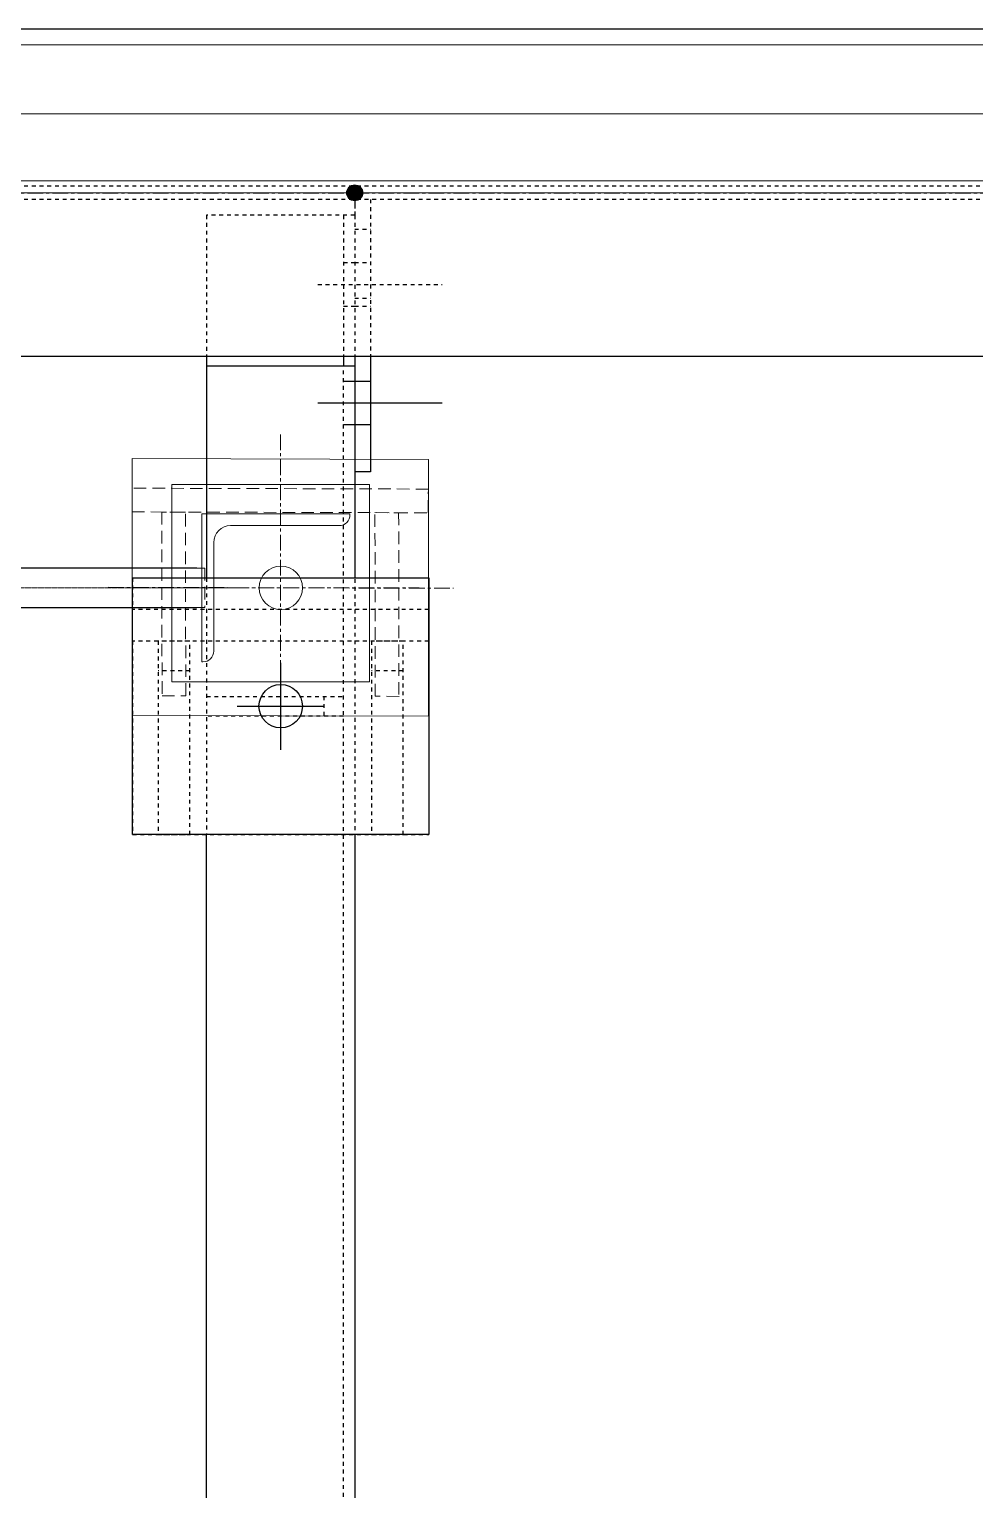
# Model space of a CAD drawing. Header units: millimetres. Extents: x -1319 to 21258, y 11161 to 27532.
# Drawn here: x 16399 to 16878, y 15235 to 15975 of the extents above; entities that cross this region are included whole.
import ezdxf

# ---------------------------------------------------------------- set-up
doc = ezdxf.new("R2010")
doc.units = ezdxf.units.MM
for name, pattern in [('CENTER', [12.7, 7.9375, -1.5875, 1.5875, -1.5875]), ('CENTER2', [1.125, 0.75, -0.125, 0.125, -0.125]), ('DXK_LINE_DOT2', [3.9198, 1.9599, -1.9599]), ('HIDDEN', [9.525, 6.35, -3.175])]:
    doc.linetypes.add(name, pattern=pattern)
for name, color, linetype in [('1', 7, 'Continuous'), ('2', 7, 'Continuous'), ('4', 7, 'Continuous')]:
    doc.layers.add(name, color=color, linetype=linetype)
for name, color, linetype, lineweight in [('CEN', 1, 'CENTER', 9), ('CENTER', 1, 'CENTER', 9), ('HIDDEN', 3, 'HIDDEN', 9), ('MAIN OBJECT', 2, 'Continuous', 18), ('STR25', 30, 'Continuous', 5), ('STRUC-25HD', 3, 'HIDDEN', 5)]:
    doc.layers.add(name, color=color, linetype=linetype, lineweight=lineweight)

# ---------------------------------------------------------------- blocks, each defined once
blk = doc.blocks.new('A$Cfeb8c868')
at = {"layer": '4', "linetype": 'Continuous'}
blk.add_hatch(color=4, dxfattribs=at).paths.add_polyline_path([(10837.5, -7594, -1), (10837.5, -7586, -1)])
at = {"layer": '1', "color": 4, "linetype": 'DXK_LINE_DOT2'}
for p, q in [((11487.3, -7586.65), (8630, -7586.65)), ((11487.3, -7593.35), (8630, -7593.35)), ((10845.5, -7593.35), (10845.5, -7672.85)), ((10837.5, -7601.35), (10762.5, -7601.35)), ((10762.5, -7601.35), (10762.5, -7677.85)), ((10831.8, -7601.35), (10831.8, -7672.85)), ((10837.5, -7601.35), (10837.5, -7800.97)), ((10837.5, -7608.35), (10845.5, -7608.35)), ((10831.8, -7625.35), (10837.5, -7625.35)), ((10837.5, -7625.35), (10845.5, -7625.35)), ((10818.8, -7636.35), (10881.8, -7636.35)), ((10837.5, -7643.35), (10845.5, -7643.35)), ((10831.8, -7647.35), (10837.5, -7647.35)), ((10837.5, -7647.35), (10845.5, -7647.35)), ((10831.8, -8995), (10831.8, -7677.85)), ((10725, -7784.97), (10725, -7800.97)), ((10725, -7784.97), (10875, -7784.97)), ((10762.5, -7784.97), (10762.5, -7914.97)), ((10875, -7784.97), (10875, -7800.97)), ((10725, -7816.97), (10725, -7800.97)), ((10875, -7800.97), (10725, -7800.97)), ((10837.5, -7800.97), (10837.5, -7914.97)), ((10875, -7816.97), (10875, -7800.97)), ((10725, -7816.97), (10725, -7914.97)), ((10875, -7816.97), (10725, -7816.97)), ((10754, -7816.97), (10738, -7816.97)), ((10738, -7816.97), (10738, -7914.97)), ((10754, -7914.97), (10754, -7816.97)), ((10862.01, -7816.97), (10846.01, -7816.97)), ((10846.01, -7816.97), (10846.01, -7914.97)), ((10862.01, -7914.97), (10862.01, -7816.97)), ((10875, -7816.97), (10875, -7914.97)), ((10754, -7831.97), (10738, -7831.97)), ((10862.01, -7831.97), (10846.01, -7831.97)), ((10762.5, -7844.97), (10831.8, -7844.97)), ((10821.86, -7844.97), (10821.86, -7854.97)), ((10831.8, -7854.97), (10762.5, -7854.97)), ((10725, -7914.97), (10875, -7914.97)), ((10738, -7914.97), (10754, -7914.97)), ((10846.01, -7914.97), (10862.01, -7914.97))]:
    blk.add_line(p, q, dxfattribs=at)
at = {"layer": '2', "color": 4, "linetype": 'Continuous'}
for p, q in [((11374.95, -7507.15), (10527.95, -7507.15)), ((11374.98, -7672.85), (10527.98, -7672.85)), ((10762.5, -7672.85), (10762.5, -7784.97)), ((10831.8, -7672.85), (10831.8, -7677.85)), ((10837.5, -7672.85), (10837.5, -7677.85)), ((10845.5, -7672.85), (10845.5, -7731.35)), ((10837.5, -7677.85), (10762.5, -7677.85)), ((10837.5, -7677.85), (10837.5, -7784.97)), ((10831.8, -7685.35), (10837.5, -7685.35)), ((10837.5, -7685.35), (10845.5, -7685.35)), ((10818.8, -7696.35), (10881.8, -7696.35)), ((10831.8, -7707.35), (10837.5, -7707.35)), ((10837.5, -7707.35), (10845.5, -7707.35)), ((10845.5, -7731.35), (10837.5, -7731.35)), ((10725, -7914.97), (10725, -7784.97)), ((10725, -7784.97), (10875, -7784.97)), ((10875, -7784.97), (10875, -7914.97)), ((10800, -7871.97), (10800, -7827.97)), ((10778, -7849.97), (10822, -7849.98)), ((10875, -7914.97), (10725, -7914.97)), ((10762.5, -8995), (10762.5, -7914.97)), ((10837.5, -7914.97), (10837.5, -8995))]:
    blk.add_line(p, q, dxfattribs=at)
blk.add_circle((10800, -7849.97), 11, dxfattribs=at)
at = {"layer": '4', "color": 4, "linetype": 'CENTER'}
for p, q in [((8500, -7590), (11500, -7590)), ((10837.5, -7590), (10837.5, -7601.35)), ((10837.5, -7914.97), (10837.5, -9000))]:
    blk.add_line(p, q, dxfattribs=at)
at = {"layer": '4', "color": 4, "linetype": 'Continuous'}
blk.add_circle((10837.5, -7590), 4, dxfattribs=at)
blk = doc.blocks.new('A$C8184bacf')
at = {"color": 1, "ltscale": 0.8}
for p, q in [((10757.6, -7780, 34672776565.04), (10261.7, -7780, 34672776565.04)), ((10261.7, -7800, 34672776565.04), (10757.6, -7800, 34672776565.04))]:
    blk.add_line(p, q, dxfattribs=at)
at = {"layer": 'CEN', "color": 1}
for p, q in [((3960.54, -7550, 448149754.84), (11884.17, -7550, 448149754.84)), ((15507.84, -7550, 448149754.84), (4136.24, -7550, 448149754.84)), ((10799.86, -7712.29, 34571223962.71), (10799.86, -7867.29, 35021673329.22)), ((10712.6, -7789.75, 34571223962.71), (10887.6, -7790.26, 34571223962.71)), ((10725.1, -7790, 34571223962.71), (10870.1, -7790, 34571223962.71))]:
    blk.add_line(p, q, dxfattribs=at)
at = {"layer": 'CENTER', "color": 1, "linetype": 'CENTER2'}
blk.add_line((10240.7, -7790, 35386703724.2), (10778.6, -7790, 35386703724.2), dxfattribs=at)
at = {"layer": 'HIDDEN', "color": 1}
for p, q in [((3960.54, -7583.9, 9241202660.34), (11884.17, -7583.9, 9241202660.34)), ((15507.9, -7583.9, 7498900601.51), (4136.24, -7583.9, 7498900601.51)), ((10757.6, -7780, 35286937515.13), (10761.6, -7780, 35286937515.13)), ((10761.6, -7780, 35286937515.13), (10761.6, -7800, 35286937515.13)), ((10761.6, -7800, 35286937515.13), (10757.6, -7800, 35286937515.13))]:
    blk.add_line(p, q, dxfattribs=at)
at = {"layer": 'MAIN OBJECT', "color": 1}
for p, q in [((3960.54, -7515, 448149754.84), (11884.17, -7515, 448149754.84)), ((15507.78, -7515, 448149754.84), (4136.24, -7515, 448149754.84)), ((3960.54, -7590, 448149754.84), (11884.17, -7590, 448149754.84)), ((15507.91, -7590, 448149754.84), (4136.24, -7590, 448149754.84)), ((10844.92, -7737.62, 33755744201.21), (10744.92, -7737.62, 33755744201.21)), ((10744.92, -7737.62, 33755744201.21), (10744.92, -7837.62, 33755744201.21)), ((10844.92, -7837.62, 33755744201.21), (10844.92, -7737.62, 33755744201.21)), ((10835.1, -7752.5, 33755744201.21), (10760.1, -7752.5, 33755744201.21)), ((10760.1, -7752.5, 33755744201.21), (10760.1, -7827.5, 33755744201.21)), ((10835.1, -7753, 33755744201.21), (10835.1, -7752.5, 33755744201.21)), ((10774.6, -7758.5, 33755744201.21), (10829.6, -7758.5, 33755744201.21)), ((10766.1, -7822, 33755744201.21), (10766.1, -7767, 33755744201.21)), ((10760.1, -7827.5, 33755744201.21), (10760.6, -7827.5, 33755744201.21)), ((10744.92, -7837.62, 33755744201.21), (10844.92, -7837.62, 33755744201.21))]:
    blk.add_line(p, q, dxfattribs=at)
at = {"layer": 'MAIN OBJECT', "color": 1, "ltscale": 0.2}
blk.add_circle((10800.1, -7790, 34571223962.71), 11, dxfattribs=at)
at = {"layer": 'MAIN OBJECT', "color": 1}
for centre, radius, start, end in [((10829.6, -7753, 33755744201.21), 5.5, 270, 0), ((10774.6, -7767, 33755744201.21), 8.5, 90, 180), ((10760.6, -7822, 33755744201.21), 5.5, 270, 0)]:
    blk.add_arc(centre, radius, start, end, dxfattribs=at)
at = {"layer": 'STR25', "color": 1, "ltscale": 0.2}
for p, q in [((10724.89, -7854.58, 34571223962.71), (10724.82, -7724.57, 34571223962.71)), ((10724.82, -7724.57, 34571223962.71), (10874.82, -7725.01, 34571223962.71)), ((10874.82, -7725.01, 34571223962.71), (10874.89, -7855.01, 34571223962.71)), ((10874.89, -7855.01, 34571223962.71), (10724.89, -7854.58, 34571223962.71))]:
    blk.add_line(p, q, dxfattribs=at)
at = {"layer": 'STRUC-25HD', "color": 1}
for p, q in [((10724.78, -7739.57, 34571223962.71), (10724.74, -7751.57, 34571223962.71)), ((10874.78, -7740.01, 34571223962.71), (10724.78, -7739.57, 34571223962.71)), ((10874.74, -7752.01, 34571223962.71), (10874.78, -7740.01, 34571223962.71)), ((10724.74, -7751.57, 34571223962.71), (10874.74, -7752.01, 34571223962.71)), ((10751.74, -7751.65, 34571223962.71), (10739.74, -7751.62, 34571223962.71)), ((10739.74, -7751.62, 34571223962.71), (10739.92, -7844.62, 34571223962.71)), ((10751.92, -7844.65, 34571223962.71), (10751.74, -7751.65, 34571223962.71)), ((10847.74, -7751.93, 34571223962.71), (10859.74, -7751.97, 34571223962.71)), ((10847.92, -7844.93, 34571223962.71), (10847.74, -7751.93, 34571223962.71)), ((10859.74, -7751.97, 34571223962.71), (10859.92, -7844.97, 34571223962.71)), ((10739.92, -7844.62, 34571223962.71), (10751.92, -7844.65, 34571223962.71)), ((10859.92, -7844.97, 34571223962.71), (10847.92, -7844.93, 34571223962.71))]:
    blk.add_line(p, q, dxfattribs=at)

msp = doc.modelspace()

# ---------------------------------------------------------------- block references
for name in ['A$C8184bacf', 'A$Cfeb8c868']:
    msp.add_blockref(name, (5726.78, 23482.01))

doc.saveas('drawing.dxf')
